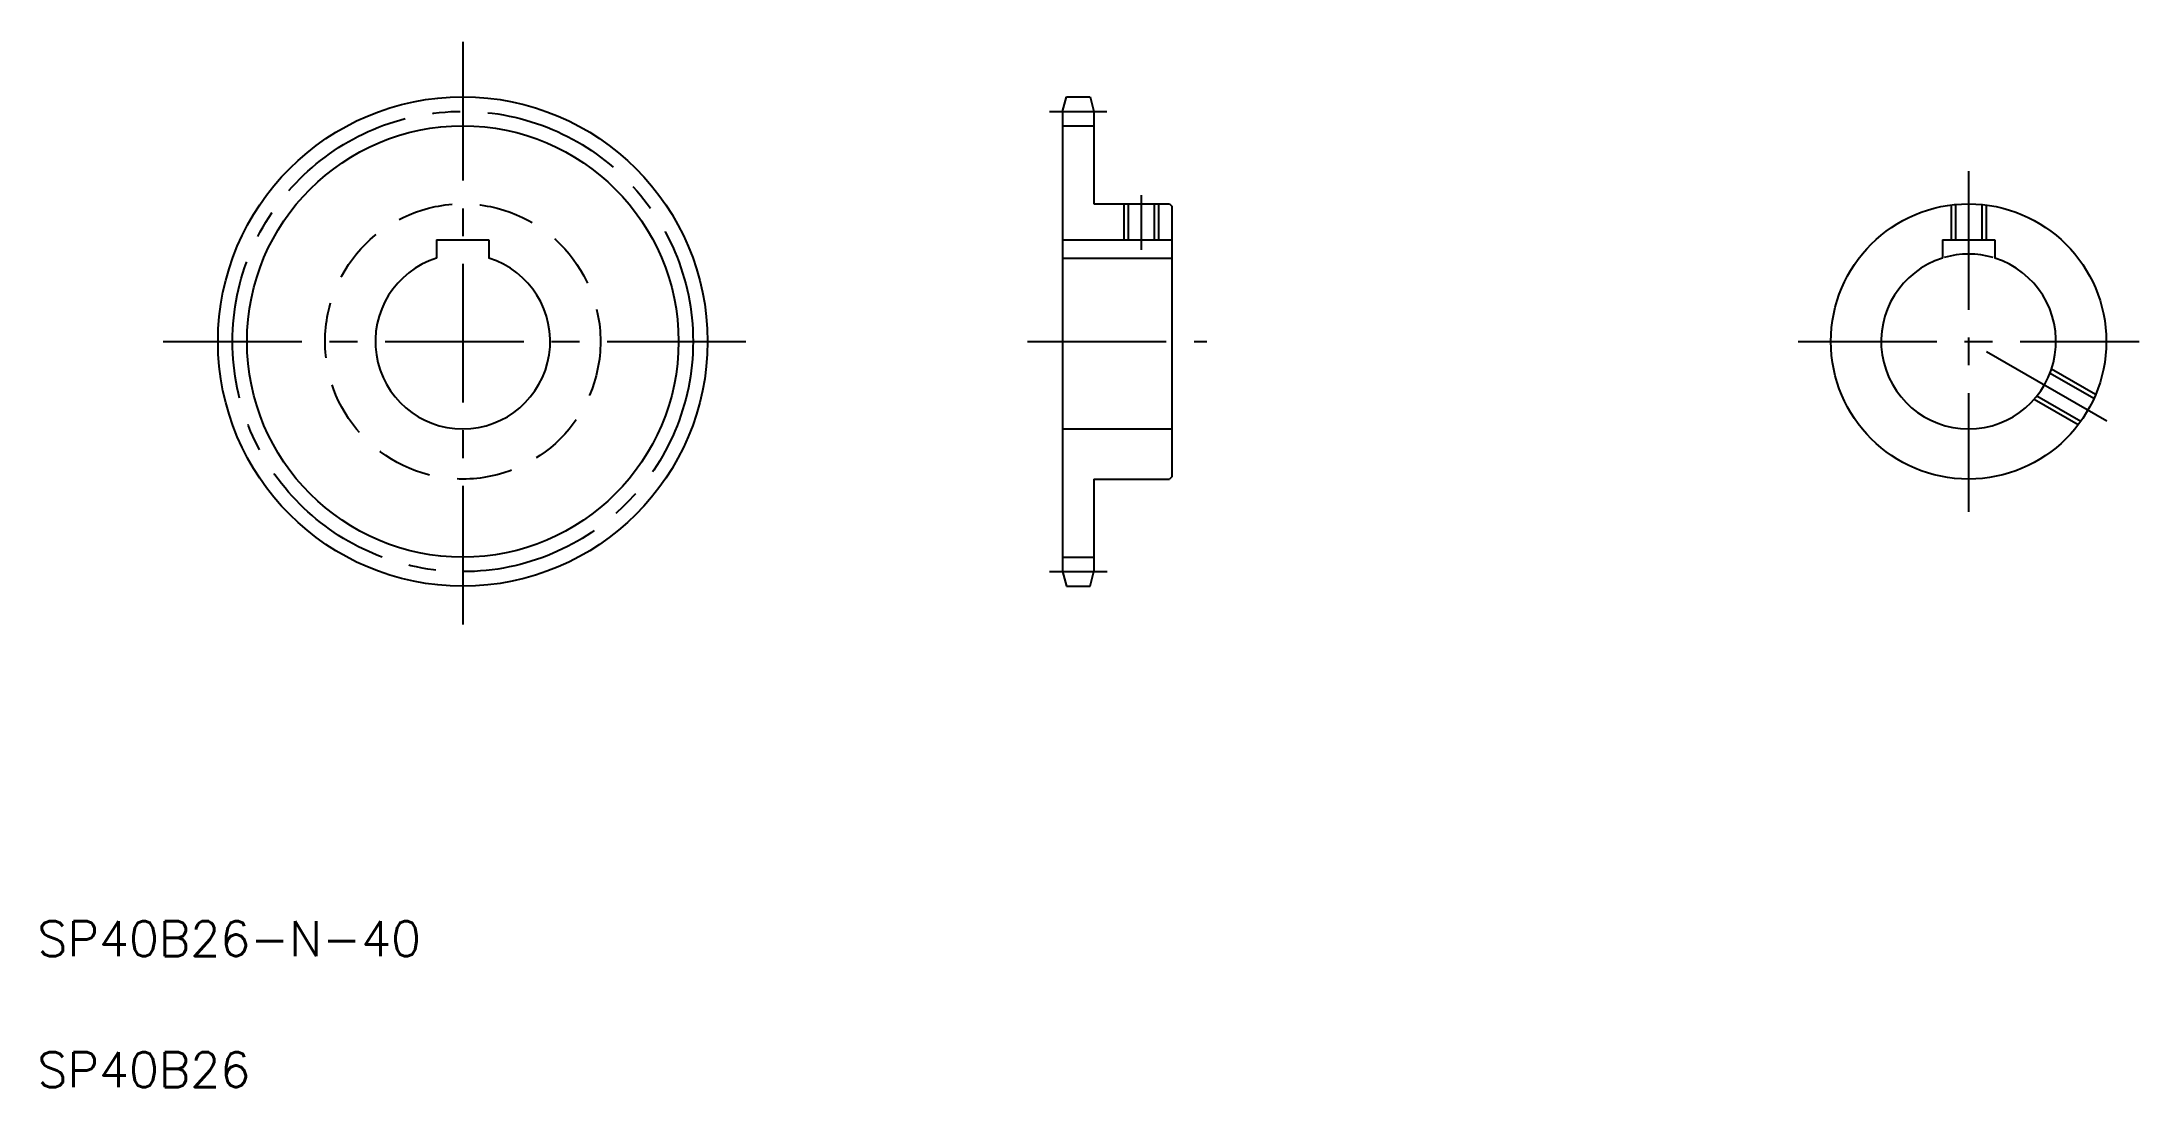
# Model space of a CAD drawing. Extents: x 21 to 501, y 20 to 259.
import ezdxf

# ---------------------------------------------------------------- set-up
doc = ezdxf.new("R2010")
doc.units = 0
doc.linetypes.add('CENTER', pattern=[50.8, 31.75, -6.35, 6.35, -6.35])
doc.linetypes.add('DASHED', pattern=[19.05, 12.7, -6.35])
doc.layers.get('0').update_dxf_attribs({"linetype": 'CONTINUOUS'})
doc.layers.add('CENTER', color=1, linetype='CENTER')
doc.styles.get("Standard").update_dxf_attribs({"font": 'txt', "bigfont": 'BIGFONT'})

msp = doc.modelspace()

# ---------------------------------------------------------------- linework, layer by layer
at = {"color": 7, "linetype": 'CONTINUOUS'}
for p, q in [((254.52, 243.33), (255.41, 246.65)), ((255.41, 246.65), (260.84, 246.65)), ((260.84, 246.65), (261.72, 243.33)), ((254.52, 243.33), (254.52, 137.97)), ((254.52, 240.01), (261.72, 240.01)), ((261.72, 243.33), (261.72, 222.15)), ((261.72, 222.15), (279.02, 222.15)), ((269.52, 222.15), (269.52, 213.95)), ((275.52, 222.15), (275.52, 213.95)), ((279.02, 222.15), (279.52, 221.65)), ((279.52, 221.65), (279.52, 159.65)), ((111.31, 213.95), (123.31, 213.95)), ((111.31, 213.95), (111.31, 209.73)), ((123.31, 213.95), (123.31, 209.73)), ((254.52, 213.95), (279.52, 213.95)), ((455.83, 213.95), (467.83, 213.95)), ((455.83, 213.95), (455.83, 209.73)), ((467.83, 213.95), (467.83, 209.73)), ((254.52, 209.73), (279.52, 209.73)), ((254.52, 170.65), (279.52, 170.65)), ((261.72, 159.15), (261.72, 137.97)), ((261.72, 159.15), (279.02, 159.15)), ((279.52, 159.65), (279.02, 159.15)), ((261.72, 153.85), (261.72, 153.85)), ((261.72, 148.56), (261.72, 148.56)), ((254.52, 141.29), (261.72, 141.29)), ((254.52, 137.97), (255.41, 134.65)), ((255.41, 134.65), (260.84, 134.65)), ((260.84, 134.65), (261.72, 137.97))]:
    msp.add_line(p, q, dxfattribs=at)
at = {"color": 3, "linetype": 'CONTINUOUS'}
for p, q in [((268.52, 222.15), (268.52, 213.95)), ((276.52, 222.15), (276.52, 213.95))]:
    msp.add_line(p, q, dxfattribs=at)
at = {"color": 3, "linetype": 'DASHED'}
for p, q in [((457.83, 221.89), (457.83, 213.95)), ((458.83, 222), (458.83, 213.95)), ((464.83, 222), (464.83, 213.95)), ((465.83, 221.89), (465.83, 213.95)), ((490.49, 177.57), (480.46, 183.36)), ((490.89, 178.49), (480.8, 184.31)), ((487.49, 172.37), (477.46, 178.16)), ((486.89, 171.56), (476.8, 177.39))]:
    msp.add_line(p, q, dxfattribs=at)
at = {"color": 7, "linetype": 'CONTINUOUS'}
for centre, radius in [((117.31, 190.65), 56), ((461.83, 190.65), 31.5)]:
    msp.add_circle(centre, radius, dxfattribs=at)
at = {"color": 3, "linetype": 'CONTINUOUS'}
msp.add_circle((117.31, 190.65), 49.36, dxfattribs=at)
at = {"color": 3, "linetype": 'DASHED'}
msp.add_circle((117.31, 190.65), 31.5, dxfattribs=at)
at = {"color": 7, "linetype": 'CONTINUOUS'}
for centre in [(117.31, 190.65), (461.83, 190.65)]:
    msp.add_arc(centre, 20, 107.4576, 72.5424, dxfattribs=at)
at = {"color": 3, "linetype": 'CONTINUOUS'}
msp.add_arc((461.83, 190.65), 20, 73.7398, 106.2602, dxfattribs=at)
at = {"layer": 'CENTER', "color": 1, "linetype": 'CENTER'}
for p, q in [((117.31, 259.22), (117.31, 122.08)), ((251.52, 243.33), (264.63, 243.33)), ((461.83, 229.65), (461.83, 151.65)), ((272.52, 224.15), (272.52, 211.64)), ((48.74, 190.65), (185.88, 190.65)), ((246.52, 190.65), (287.52, 190.65)), ((422.83, 190.65), (500.83, 190.65)), ((493.44, 172.4), (461.83, 190.65)), ((251.52, 137.97), (264.72, 137.97))]:
    msp.add_line(p, q, dxfattribs=at)
msp.add_circle((117.31, 190.65), 52.68, dxfattribs=at)

# ---------------------------------------------------------------- texts
at = {"color": 7, "linetype": 'CONTINUOUS'}
for s, p in [('SP40B26-N-40', (20, 50)), ('SP40B26', (20, 20))]:
    msp.add_text(s, height=8, dxfattribs=at).set_placement(p)

doc.saveas('drawing.dxf')
